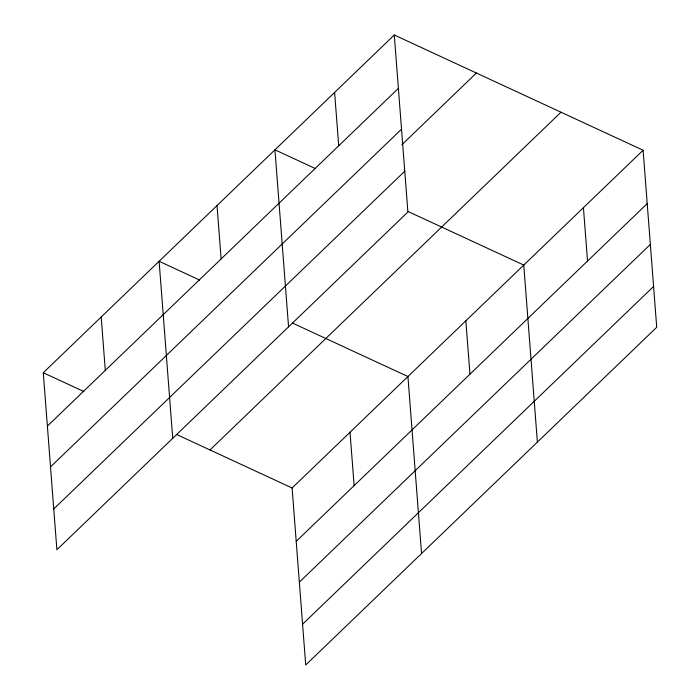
<?xml version="1.0" encoding="UTF-8"?>
<svg xmlns="http://www.w3.org/2000/svg" width="700" height="700" viewBox="0 0 700 700"><rect width="100%" height="100%" fill="white"/><g stroke="black" fill="none" stroke-linecap="round" stroke-linejoin="round"><path stroke-width="1.05" d="M394.284 35L407.899 212.013L56.892 549.754L43.278 372.733L394.284 35L643.108 150.246L656.722 327.267L305.716 665L292.101 487.988L643.108 150.246M47.381 426.108L398.387 88.375M50.523 466.909L401.529 129.176M401.8 144.804L476.394 73.036M53.76 508.944L404.757 171.211M209.991 449.951L560.989 112.219M296.205 541.354L647.211 203.621M299.346 582.155L650.352 244.422M302.584 624.199L653.581 286.466M315.499 168.621L274.942 149.826L288.558 326.848M408.205 211.558L523.766 265.081L537.381 442.094M199.666 280.07L159.11 261.284L172.725 438.296M292.373 323.006L407.934 376.53L421.549 553.551M43.278 372.733L83.834 391.519M176.54 434.464L292.101 487.988M583.433 207.664L587.536 261.039M465.85 320.81L469.954 374.176M334.609 92.418L338.713 145.784M350.017 432.259L354.121 485.634M217.026 205.555L221.13 258.93M101.194 317.012L105.297 370.379"/></g></svg>
